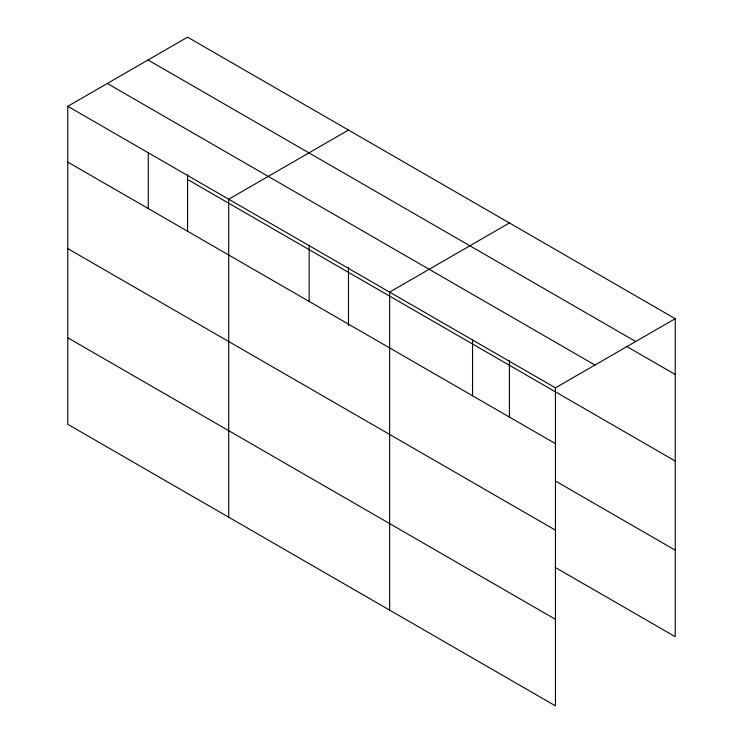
<?xml version="1.0" encoding="UTF-8"?>
<svg xmlns="http://www.w3.org/2000/svg" width="743" height="743" viewBox="0 0 743 743"><rect width="100%" height="100%" fill="white"/><g stroke="black" fill="none" stroke-linecap="round" stroke-linejoin="round"><path stroke-width="1.11" d="M67.78 106.305L555.439 387.846L555.439 705.85L67.78 424.309L67.78 106.305L187.561 37.15L675.22 318.691L675.22 636.695L555.355 567.494M348.486 130.062L228.705 199.217L228.705 517.212M509.41 222.965L389.638 292.12L389.638 610.124M555.439 387.846L675.22 318.691M148.033 59.969L635.692 341.511M626.275 346.219L675.22 374.481M107.308 83.485L594.967 365.027M187.561 179.462L675.22 461.013M67.78 162.085L555.439 443.636M555.355 480.962L675.22 550.164M67.78 248.617L555.439 530.168M67.78 337.777L555.439 619.318M509.41 360.671L509.41 417.39M472.539 339.988L472.539 395.768M348.486 267.759L348.486 325.638M309.172 245.673L309.172 301.454M187.561 174.846L187.561 231.565M148.247 152.761L148.247 208.542"/></g></svg>
